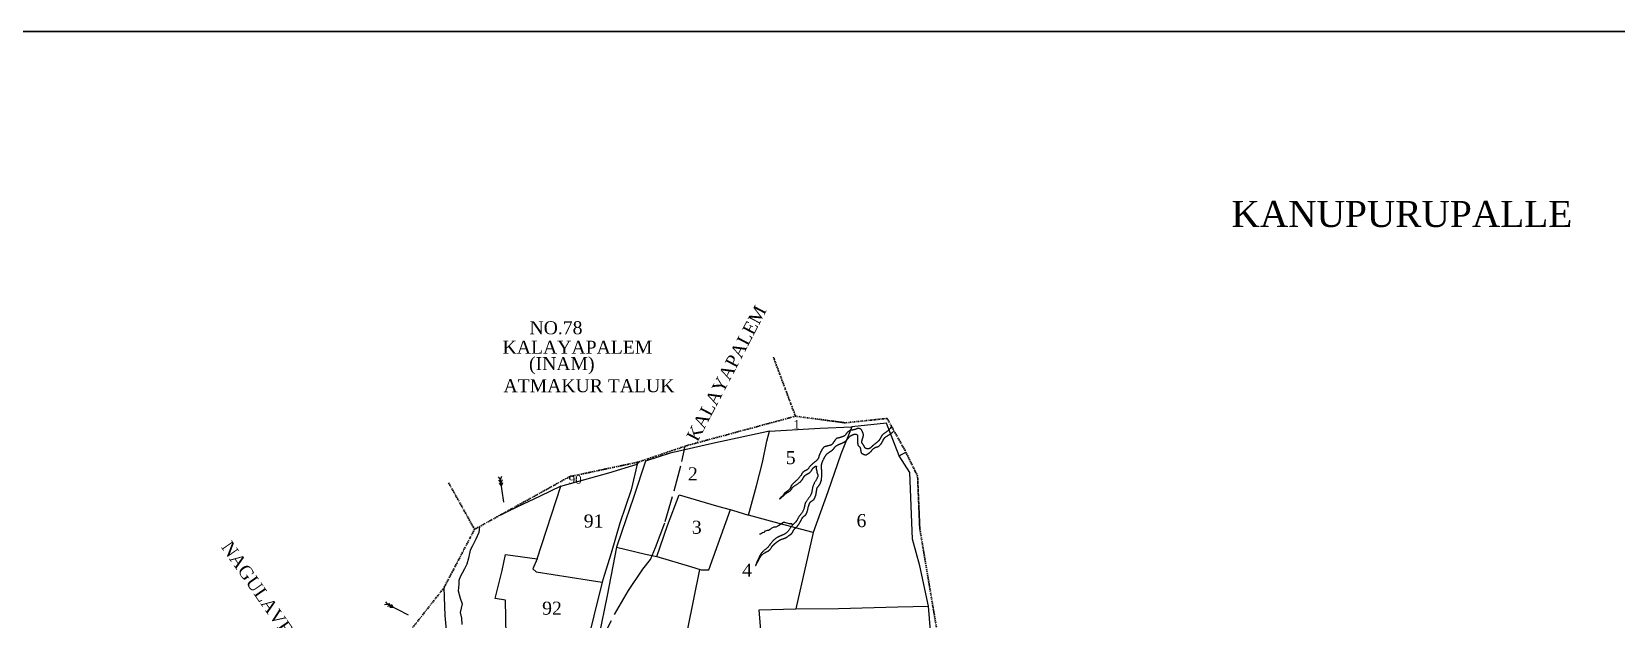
# Model space of a CAD drawing. Header units: millimetres. Extents: x 232 to 2351, y -1279 to 995.
# Drawn here: x 626 to 1356, y 724 to 995 of the extents above; entities that cross this region are included whole.
import ezdxf

# ---------------------------------------------------------------- set-up
doc = ezdxf.new("R2010")
doc.units = ezdxf.units.MM
doc.header["$MEASUREMENT"] = 0
doc.linetypes.add('ACAD_ISO02W100', pattern=[15, 12, -3])
doc.linetypes.add('BORDER', pattern=[1.75, 0.5, -0.25, 0.5, -0.25, 0, -0.25])
for name, color, linetype in [('CARTTRACK', 30, 'ACAD_ISO02W100'), ('NALA', 4, 'Continuous'), ('SURVEY_BND', 7, 'Continuous'), ('SURVEY_NO', 7, 'Continuous')]:
    doc.layers.add(name, color=color, linetype=linetype)
doc.layers.add('VILL_BOUNDARY', color=6, linetype='BORDER', lineweight=30)
doc.styles.get("Standard").update_dxf_attribs({"font": 'TIMES.TTF'})
doc.dimstyles.get("Standard").update_dxf_attribs({"dimtxt": 0.18, "dimasz": 0.18, "dimexe": 0.18, "dimexo": 0.0625, "dimgap": 0.09, "dimtad": 0, "dimtih": 1, "dimtoh": 1, "dimdec": 4, "dimzin": 0, "dimdsep": 46, "dimtxsty": 'Standard', "dimcen": 0.09, "dimadec": 0, "dimazin": 0, "dimtfac": 1, "dimtdec": 4, "dimtofl": 0, "dimtmove": 0, "dimatfit": 3, "dimfxl": 1, "dimtolj": 1, "dimtzin": 0, "dimarcsym": 0})

msp = doc.modelspace()

# ---------------------------------------------------------------- linework, layer by layer
at = {"lineweight": 30}
msp.add_lwpolyline([(232.14, 994.77), (2350.61, 994.77), (2350.61, -1278.55), (232.14, -1278.55)], close=True, dxfattribs=at)
msp.add_lwpolyline([(232.14, 994.77), (2350.61, 994.77), (2350.61, -1278.55), (232.14, -1278.55)], close=True, dxfattribs=at)
for points in [[(841.9, 788.15), (840.91, 789.45)], [(841.9, 788.15), (842.45, 789.7)], [(842.12, 786.56), (841.13, 787.86)], [(842.31, 785.24), (841.31, 786.54)], [(842.12, 786.56), (842.68, 788.11)], [(842.31, 785.24), (842.86, 786.8)], [(789.93, 730.44), (788.3, 730.37)], [(789.93, 730.44), (788.98, 731.79)], [(791.36, 729.7), (790.4, 731.05)], [(792.54, 729.09), (791.58, 730.44)], [(791.36, 729.7), (789.72, 729.64)], [(792.54, 729.09), (790.9, 729.03)]]:
    msp.add_lwpolyline(points)
at = {"layer": 'CARTTRACK'}
msp.add_lwpolyline([(887.54, 712.49), (895.39, 727.75), (900.75, 736.95), (907.39, 746.84), (910.9, 751.31), (913.33, 756.86), (917.74, 768.8), (921.82, 782.91), (925.4, 796.51), (927, 803.54)], dxfattribs=at)
at = {"layer": 'NALA'}
for points in [[(1022.06, 812.62), (1021.74, 812.13), (1021.42, 811.7), (1021.09, 811.32), (1020.76, 811), (1020.44, 810.71), (1020.13, 810.47), (1019.83, 810.25), (1019.55, 810.05), (1019.29, 809.88), (1019.05, 809.72), (1018.83, 809.57), (1018.63, 809.43), (1018.45, 809.3), (1018.29, 809.18), (1018.14, 809.06), (1018.01, 808.95), (1017.89, 808.83), (1017.79, 808.71), (1017.69, 808.6), (1017.61, 808.48), (1017.53, 808.36), (1017.46, 808.24), (1017.39, 808.13), (1017.33, 808.01), (1017.26, 807.9), (1017.2, 807.79), (1017.14, 807.68), (1017.08, 807.57), (1017.02, 807.46), (1016.96, 807.35), (1016.9, 807.25), (1016.84, 807.14), (1016.78, 807.03), (1016.72, 806.93), (1016.66, 806.82), (1016.6, 806.72), (1016.54, 806.62), (1016.48, 806.53), (1016.42, 806.43), (1016.37, 806.34), (1016.31, 806.26), (1016.26, 806.18), (1016.2, 806.1), (1016.13, 806.02), (1016.06, 805.94), (1015.98, 805.86), (1015.89, 805.77), (1015.79, 805.68), (1015.67, 805.58), (1015.55, 805.47), (1015.41, 805.36), (1015.26, 805.25), (1015.11, 805.13), (1014.95, 805.01), (1014.8, 804.89), (1014.64, 804.77), (1014.48, 804.65), (1014.33, 804.52), (1014.17, 804.4), (1014.02, 804.28), (1013.88, 804.16), (1013.73, 804.04), (1013.59, 803.91), (1013.45, 803.79), (1013.31, 803.67), (1013.18, 803.55), (1013.05, 803.43), (1012.93, 803.31), (1012.81, 803.2), (1012.7, 803.09), (1012.59, 802.99), (1012.49, 802.9), (1012.39, 802.82), (1012.3, 802.74), (1012.22, 802.68), (1012.14, 802.62), (1012.07, 802.56), (1011.99, 802.52), (1011.92, 802.47), (1011.85, 802.44), (1011.77, 802.4), (1011.7, 802.37), (1011.62, 802.35), (1011.55, 802.33), (1011.47, 802.31), (1011.4, 802.3), (1011.32, 802.29), (1011.24, 802.28), (1011.16, 802.28), (1011.08, 802.28), (1011, 802.29), (1010.92, 802.3), (1010.83, 802.31), (1010.75, 802.32), (1010.66, 802.34), (1010.58, 802.37), (1010.49, 802.39), (1010.4, 802.42), (1010.31, 802.46), (1010.23, 802.49), (1010.14, 802.53), (1010.07, 802.57), (1010, 802.61), (1009.93, 802.65), (1009.87, 802.69), (1009.82, 802.73), (1009.78, 802.77), (1009.74, 802.82), (1009.71, 802.87), (1009.68, 802.92), (1009.65, 802.97), (1009.62, 803.03), (1009.59, 803.09), (1009.56, 803.15), (1009.53, 803.22), (1009.5, 803.29), (1009.47, 803.37), (1009.43, 803.45), (1009.39, 803.53), (1009.35, 803.62), (1009.3, 803.71), (1009.25, 803.8), (1009.19, 803.89), (1009.14, 803.98), (1009.08, 804.07), (1009.02, 804.16), (1008.97, 804.25), (1008.91, 804.33), (1008.86, 804.4), (1008.81, 804.47), (1008.76, 804.54), (1008.72, 804.6), (1008.67, 804.66), (1008.63, 804.71), (1008.59, 804.77), (1008.56, 804.82), (1008.52, 804.87), (1008.49, 804.92), (1008.46, 804.97), (1008.43, 805.01), (1008.4, 805.06), (1008.38, 805.11), (1008.36, 805.16), (1008.35, 805.21), (1008.34, 805.27), (1008.33, 805.32), (1008.32, 805.38), (1008.32, 805.45), (1008.33, 805.53), (1008.34, 805.61), (1008.36, 805.71), (1008.38, 805.82), (1008.41, 805.95), (1008.44, 806.08), (1008.48, 806.23), (1008.53, 806.39), (1008.57, 806.55), (1008.62, 806.71), (1008.67, 806.88), (1008.71, 807.04), (1008.76, 807.2), (1008.81, 807.35), (1008.85, 807.5), (1008.89, 807.65), (1008.93, 807.79), (1008.96, 807.93), (1009, 808.06), (1009.02, 808.2), (1009.04, 808.32), (1009.06, 808.45), (1009.06, 808.57), (1009.07, 808.69), (1009.06, 808.82), (1009.05, 808.94), (1009.03, 809.06), (1009, 809.19), (1008.97, 809.32), (1008.93, 809.45), (1008.88, 809.58), (1008.83, 809.71), (1008.77, 809.85), (1008.71, 809.99), (1008.65, 810.12), (1008.59, 810.26), (1008.53, 810.39), (1008.47, 810.53), (1008.4, 810.66), (1008.34, 810.79), (1008.27, 810.91), (1008.19, 811.02), (1008.11, 811.13), (1008.01, 811.23), (1007.91, 811.32), (1007.8, 811.4), (1007.69, 811.47), (1007.57, 811.53), (1007.46, 811.58), (1007.34, 811.63), (1007.23, 811.66), (1007.12, 811.69), (1007.02, 811.72), (1006.93, 811.74), (1006.84, 811.75), (1006.75, 811.75), (1006.67, 811.75), (1006.59, 811.75), (1006.51, 811.73), (1006.43, 811.71), (1006.35, 811.68), (1006.26, 811.65), (1006.18, 811.61), (1006.09, 811.57), (1006, 811.53), (1005.91, 811.49), (1005.82, 811.44), (1005.72, 811.4), (1005.63, 811.36), (1005.54, 811.32), (1005.44, 811.28), (1005.35, 811.24), (1005.24, 811.21), (1005.13, 811.18), (1005.02, 811.15), (1004.89, 811.12), (1004.76, 811.09), (1004.62, 811.07), (1004.48, 811.05), (1004.34, 811.03), (1004.19, 811.01), (1004.05, 810.99), (1003.91, 810.98), (1003.78, 810.96), (1003.66, 810.95), (1003.54, 810.94), (1003.43, 810.92), (1003.32, 810.9), (1003.21, 810.87), (1003.09, 810.83), (1002.97, 810.78), (1002.84, 810.72), (1002.7, 810.64), (1002.55, 810.55), (1002.4, 810.45), (1002.24, 810.33), (1002.08, 810.21), (1001.93, 810.07), (1001.78, 809.93), (1001.63, 809.79), (1001.5, 809.64), (1001.37, 809.49), (1001.25, 809.34), (1001.14, 809.19), (1001.03, 809.04), (1000.92, 808.9), (1000.81, 808.77), (1000.69, 808.65), (1000.57, 808.53), (1000.45, 808.43), (1000.32, 808.34), (1000.19, 808.26), (1000.06, 808.18), (999.93, 808.11), (999.8, 808.05), (999.67, 807.99), (999.54, 807.94), (999.41, 807.89), (999.28, 807.84), (999.15, 807.8), (999.03, 807.75), (998.91, 807.71), (998.79, 807.67), (998.67, 807.63), (998.56, 807.59), (998.45, 807.55), (998.34, 807.51), (998.23, 807.47), (998.13, 807.43), (998.02, 807.4), (997.91, 807.37), (997.79, 807.35), (997.67, 807.33), (997.55, 807.31), (997.43, 807.29), (997.31, 807.28), (997.19, 807.26), (997.07, 807.23), (996.96, 807.2), (996.85, 807.15), (996.74, 807.1), (996.65, 807.03), (996.55, 806.96), (996.46, 806.87), (996.37, 806.78), (996.28, 806.67), (996.19, 806.56), (996.1, 806.43), (996.01, 806.3), (995.91, 806.17), (995.81, 806.02), (995.72, 805.88), (995.62, 805.74), (995.52, 805.6), (995.43, 805.46), (995.33, 805.33), (995.25, 805.21), (995.16, 805.09), (995.08, 804.99), (995, 804.89), (994.92, 804.79), (994.84, 804.7), (994.76, 804.62), (994.69, 804.53), (994.6, 804.45), (994.52, 804.36), (994.44, 804.29), (994.35, 804.21), (994.26, 804.14), (994.16, 804.08), (994.06, 804.02), (993.95, 803.97), (993.84, 803.92), (993.72, 803.89), (993.6, 803.86), (993.47, 803.83), (993.33, 803.8), (993.19, 803.77), (993.04, 803.74), (992.88, 803.71), (992.72, 803.67), (992.55, 803.63), (992.37, 803.59), (992.2, 803.54), (992.03, 803.49), (991.86, 803.44), (991.7, 803.4), (991.55, 803.35), (991.41, 803.31), (991.28, 803.26), (991.16, 803.21), (991.04, 803.16), (990.93, 803.09), (990.81, 803.01), (990.7, 802.9), (990.58, 802.78), (990.46, 802.64), (990.34, 802.47), (990.22, 802.29), (990.1, 802.11), (989.98, 801.92), (989.87, 801.73), (989.77, 801.55), (989.68, 801.38), (989.59, 801.23), (989.52, 801.1), (989.46, 800.99), (989.4, 800.88), (989.35, 800.78), (989.31, 800.69), (989.26, 800.61), (989.22, 800.53), (989.18, 800.44), (989.14, 800.36), (989.1, 800.27), (989.05, 800.19), (989.01, 800.1), (988.97, 800.01), (988.93, 799.92), (988.88, 799.83), (988.84, 799.74), (988.8, 799.64), (988.76, 799.54), (988.72, 799.44), (988.68, 799.33), (988.64, 799.23), (988.61, 799.11), (988.57, 799), (988.55, 798.88), (988.52, 798.75), (988.49, 798.62), (988.45, 798.49), (988.41, 798.35), (988.36, 798.21), (988.3, 798.06), (988.23, 797.91), (988.14, 797.76), (988.04, 797.6), (987.92, 797.44), (987.8, 797.29), (987.68, 797.14), (987.55, 796.99), (987.42, 796.86), (987.3, 796.74), (987.18, 796.63), (987.07, 796.53), (986.96, 796.44), (986.85, 796.35), (986.73, 796.26), (986.62, 796.18), (986.5, 796.08), (986.37, 795.98), (986.24, 795.87), (986.1, 795.74), (985.95, 795.62), (985.81, 795.49), (985.66, 795.36), (985.52, 795.23), (985.39, 795.11), (985.26, 795.01), (985.15, 794.91), (985.05, 794.83), (984.95, 794.75), (984.86, 794.67), (984.77, 794.58), (984.68, 794.49), (984.58, 794.39), (984.48, 794.26), (984.37, 794.12), (984.25, 793.96), (984.12, 793.79), (983.99, 793.61), (983.86, 793.43), (983.72, 793.26), (983.58, 793.09), (983.43, 792.94), (983.29, 792.81), (983.14, 792.69), (983, 792.59), (982.85, 792.5), (982.72, 792.42), (982.58, 792.36), (982.45, 792.29), (982.33, 792.24), (982.21, 792.18), (982.1, 792.13), (981.99, 792.07), (981.89, 792.02), (981.79, 791.96), (981.69, 791.9), (981.6, 791.83), (981.5, 791.76), (981.4, 791.69), (981.31, 791.61), (981.22, 791.52), (981.12, 791.43), (981.04, 791.34), (980.96, 791.25), (980.88, 791.15), (980.81, 791.06), (980.75, 790.97), (980.7, 790.87), (980.65, 790.79), (980.61, 790.7), (980.57, 790.61), (980.54, 790.53), (980.51, 790.45), (980.48, 790.37), (980.44, 790.29), (980.41, 790.22), (980.36, 790.13), (980.3, 790.03), (980.21, 789.92), (980.11, 789.78), (979.97, 789.62), (979.8, 789.42), (979.59, 789.19), (979.35, 788.93), (979.08, 788.65), (978.81, 788.36), (978.52, 788.06), (978.23, 787.77), (977.96, 787.49), (977.7, 787.24), (977.46, 787.01), (977.24, 786.81), (977.05, 786.63), (976.88, 786.47), (976.72, 786.33), (976.58, 786.2), (976.45, 786.07), (976.34, 785.96), (976.24, 785.84), (976.14, 785.72), (976.06, 785.61), (975.98, 785.5), (975.91, 785.38), (975.85, 785.27), (975.79, 785.16), (975.74, 785.05), (975.69, 784.94), (975.64, 784.83), (975.6, 784.72), (975.56, 784.62), (975.52, 784.52), (975.48, 784.42), (975.44, 784.33), (975.4, 784.25), (975.37, 784.17), (975.33, 784.09), (975.28, 784.02), (975.23, 783.95), (975.18, 783.87), (975.11, 783.79), (975.03, 783.7), (974.93, 783.6), (974.81, 783.49), (974.69, 783.36), (974.55, 783.24), (974.41, 783.11), (974.26, 782.98), (974.12, 782.85), (973.98, 782.74), (973.85, 782.63), (973.73, 782.54), (973.63, 782.46), (973.54, 782.39), (973.45, 782.33), (973.37, 782.28), (973.3, 782.23), (973.23, 782.19), (973.16, 782.14), (973.09, 782.1), (973.03, 782.05), (972.96, 782.01), (972.89, 781.96), (972.83, 781.91), (972.77, 781.85), (972.71, 781.8), (972.65, 781.74), (972.6, 781.68), (972.55, 781.62), (972.5, 781.55), (972.46, 781.48), (972.41, 781.41), (972.37, 781.33), (972.32, 781.26), (972.28, 781.17), (972.23, 781.09), (972.18, 781), (972.13, 780.91), (972.07, 780.82), (972, 780.73), (971.93, 780.64), (971.85, 780.55), (971.76, 780.46), (971.66, 780.37), (971.55, 780.28), (971.43, 780.19), (971.31, 780.09), (971.18, 779.99), (971.05, 779.89), (970.92, 779.78), (970.79, 779.67), (970.67, 779.54), (970.55, 779.42), (970.46, 779.3), (970.38, 779.2), (970.34, 779.13), (970.33, 779.09), (970.37, 779.09), (970.46, 779.14), (970.61, 779.25), (970.8, 779.4), (971.03, 779.59), (971.28, 779.81), (971.55, 780.05), (971.82, 780.28), (972.08, 780.52), (972.32, 780.74), (972.54, 780.93), (972.72, 781.09), (972.88, 781.24), (973.02, 781.36), (973.14, 781.47), (973.24, 781.57), (973.33, 781.65), (973.41, 781.72), (973.48, 781.79), (973.55, 781.85), (973.61, 781.9), (973.67, 781.95), (973.72, 782), (973.78, 782.04), (973.83, 782.08), (973.89, 782.11), (973.94, 782.15), (974, 782.18), (974.06, 782.21), (974.12, 782.24), (974.18, 782.27), (974.24, 782.3), (974.3, 782.33), (974.36, 782.36), (974.42, 782.39), (974.48, 782.42), (974.54, 782.46), (974.6, 782.49), (974.66, 782.53), (974.73, 782.58), (974.81, 782.63), (974.89, 782.68), (974.98, 782.74), (975.07, 782.81), (975.17, 782.88), (975.27, 782.96), (975.37, 783.05), (975.47, 783.15), (975.58, 783.25), (975.68, 783.37), (975.77, 783.49), (975.86, 783.63), (975.95, 783.76), (976.04, 783.9), (976.12, 784.04), (976.2, 784.17), (976.28, 784.3), (976.37, 784.41), (976.45, 784.51), (976.54, 784.61), (976.63, 784.7), (976.74, 784.79), (976.86, 784.88), (977, 784.98), (977.16, 785.09), (977.35, 785.22), (977.57, 785.36), (977.81, 785.52), (978.06, 785.69), (978.33, 785.87), (978.59, 786.05), (978.86, 786.23), (979.11, 786.41), (979.34, 786.57), (979.55, 786.73), (979.73, 786.87), (979.89, 787), (980.04, 787.13), (980.18, 787.26), (980.3, 787.38), (980.41, 787.51), (980.52, 787.64), (980.63, 787.78), (980.73, 787.93), (980.84, 788.07), (980.93, 788.22), (981.03, 788.37), (981.12, 788.52), (981.2, 788.66), (981.28, 788.79), (981.36, 788.91), (981.43, 789.03), (981.49, 789.13), (981.55, 789.23), (981.61, 789.32), (981.67, 789.41), (981.72, 789.49), (981.77, 789.57), (981.83, 789.64), (981.88, 789.7), (981.94, 789.77), (981.99, 789.83), (982.05, 789.88), (982.1, 789.94), (982.16, 789.99), (982.22, 790.04), (982.27, 790.09), (982.33, 790.13), (982.39, 790.18), (982.45, 790.23), (982.52, 790.27), (982.59, 790.32), (982.66, 790.36), (982.73, 790.41), (982.82, 790.46), (982.9, 790.51), (982.99, 790.56), (983.08, 790.61), (983.17, 790.66), (983.26, 790.71), (983.35, 790.76), (983.44, 790.81), (983.52, 790.85), (983.6, 790.9), (983.68, 790.95), (983.76, 791), (983.83, 791.04), (983.91, 791.09), (984, 791.15), (984.08, 791.21), (984.17, 791.27), (984.27, 791.33), (984.36, 791.41), (984.46, 791.49), (984.56, 791.57), (984.67, 791.67), (984.77, 791.78), (984.86, 791.9), (984.96, 792.03), (985.05, 792.17), (985.14, 792.31), (985.23, 792.46), (985.32, 792.61), (985.4, 792.76), (985.48, 792.89), (985.57, 793.02), (985.64, 793.13), (985.72, 793.24), (985.8, 793.33), (985.87, 793.41), (985.95, 793.49), (986.02, 793.56), (986.1, 793.63), (986.17, 793.69), (986.25, 793.75), (986.33, 793.81), (986.4, 793.87), (986.47, 793.92), (986.55, 793.97), (986.61, 794.02), (986.68, 794.07), (986.74, 794.11), (986.8, 794.15), (986.85, 794.19), (986.9, 794.22), (986.95, 794.25), (986.99, 794.28), (987.03, 794.3), (987.07, 794.32), (987.11, 794.34), (987.14, 794.35), (987.18, 794.37), (987.22, 794.37), (987.25, 794.38), (987.28, 794.38), (987.31, 794.38), (987.33, 794.37), (987.36, 794.36), (987.37, 794.35), (987.39, 794.33), (987.4, 794.31), (987.41, 794.28), (987.41, 794.25), (987.41, 794.21), (987.41, 794.17), (987.41, 794.13), (987.4, 794.08), (987.39, 794.03), (987.38, 793.98), (987.36, 793.92), (987.35, 793.86), (987.33, 793.81), (987.32, 793.75), (987.31, 793.69), (987.29, 793.62), (987.28, 793.56), (987.27, 793.5), (987.26, 793.44), (987.26, 793.38), (987.25, 793.32), (987.25, 793.26), (987.26, 793.19), (987.27, 793.13), (987.28, 793.06), (987.29, 793), (987.31, 792.93), (987.33, 792.86), (987.35, 792.79), (987.38, 792.72), (987.4, 792.64), (987.43, 792.57), (987.45, 792.49), (987.48, 792.41), (987.5, 792.33), (987.53, 792.24), (987.55, 792.15), (987.57, 792.06), (987.59, 791.96), (987.6, 791.86), (987.62, 791.75), (987.63, 791.64), (987.64, 791.53), (987.66, 791.41), (987.68, 791.3), (987.71, 791.19), (987.74, 791.07), (987.78, 790.96), (987.83, 790.85), (987.87, 790.74), (987.92, 790.63), (987.97, 790.52), (988.01, 790.4), (988.04, 790.28), (988.06, 790.16), (988.07, 790.03), (988.07, 789.89), (988.05, 789.75), (988.03, 789.61), (987.99, 789.46), (987.94, 789.32), (987.89, 789.17), (987.83, 789.02), (987.77, 788.87), (987.69, 788.72), (987.61, 788.56), (987.53, 788.4), (987.43, 788.23), (987.33, 788.05), (987.22, 787.86), (987.1, 787.66), (986.98, 787.44), (986.85, 787.2), (986.71, 786.96), (986.57, 786.71), (986.44, 786.45), (986.31, 786.2), (986.18, 785.94), (986.07, 785.68), (985.96, 785.43), (985.87, 785.19), (985.79, 784.95), (985.71, 784.71), (985.65, 784.47), (985.59, 784.23), (985.54, 783.99), (985.5, 783.75), (985.46, 783.5), (985.42, 783.26), (985.38, 783.01), (985.34, 782.75), (985.3, 782.5), (985.25, 782.25), (985.18, 782), (985.1, 781.75), (985.01, 781.5), (984.9, 781.25), (984.78, 781.01), (984.64, 780.77), (984.5, 780.52), (984.34, 780.28), (984.18, 780.03), (984, 779.78), (983.82, 779.53), (983.64, 779.28), (983.46, 779.03), (983.28, 778.79), (983.11, 778.55), (982.94, 778.31), (982.79, 778.09), (982.66, 777.89), (982.54, 777.69), (982.44, 777.51), (982.35, 777.34), (982.28, 777.18), (982.21, 777.02), (982.16, 776.86), (982.11, 776.7), (982.07, 776.54), (982.03, 776.36), (982, 776.18), (981.96, 775.99), (981.92, 775.8), (981.88, 775.59), (981.83, 775.37), (981.77, 775.15), (981.71, 774.91), (981.63, 774.66), (981.54, 774.41), (981.44, 774.15), (981.34, 773.89), (981.22, 773.64), (981.1, 773.39), (980.97, 773.15), (980.84, 772.92), (980.7, 772.72), (980.56, 772.52), (980.42, 772.34), (980.28, 772.17), (980.14, 772.01), (980, 771.85), (979.87, 771.69), (979.74, 771.53), (979.61, 771.37), (979.49, 771.21), (979.38, 771.04), (979.26, 770.87), (979.16, 770.69), (979.06, 770.52), (978.96, 770.34), (978.87, 770.16), (978.78, 769.98), (978.69, 769.79), (978.59, 769.6), (978.5, 769.42), (978.39, 769.23), (978.28, 769.05), (978.15, 768.86), (978.01, 768.68), (977.84, 768.5), (977.67, 768.32), (977.48, 768.14), (977.28, 767.95), (977.07, 767.76), (976.87, 767.57), (976.66, 767.36), (976.45, 767.15), (976.25, 766.92), (976.06, 766.69), (975.87, 766.45), (975.69, 766.2), (975.51, 765.96), (975.34, 765.71), (975.17, 765.47), (975.01, 765.23), (974.85, 765.01), (974.69, 764.79), (974.54, 764.58), (974.39, 764.38), (974.23, 764.19), (974.07, 764.01), (973.9, 763.84), (973.73, 763.68), (973.55, 763.52), (973.36, 763.38), (973.16, 763.24), (972.96, 763.12), (972.75, 763), (972.54, 762.88), (972.33, 762.77), (972.11, 762.67), (971.89, 762.57), (971.68, 762.47), (971.46, 762.38), (971.24, 762.29), (971.02, 762.19), (970.8, 762.1), (970.58, 762.01), (970.37, 761.91), (970.15, 761.82), (969.93, 761.72), (969.71, 761.61), (969.49, 761.49), (969.26, 761.36), (969.03, 761.22), (968.8, 761.07), (968.56, 760.89), (968.31, 760.7), (968.06, 760.49), (967.81, 760.27), (967.57, 760.04), (967.33, 759.8), (967.1, 759.56), (966.88, 759.31), (966.68, 759.06), (966.49, 758.82), (966.33, 758.58), (966.17, 758.34), (966.02, 758.11), (965.87, 757.88), (965.71, 757.66), (965.55, 757.44), (965.37, 757.23), (965.18, 757.02), (964.97, 756.82), (964.76, 756.62), (964.53, 756.42), (964.3, 756.23), (964.07, 756.05), (963.84, 755.87), (963.61, 755.7), (963.4, 755.52), (963.18, 755.35), (962.98, 755.17), (962.77, 754.98), (962.57, 754.77), (962.36, 754.53), (962.15, 754.25), (961.93, 753.94), (961.71, 753.59), (961.48, 753.2), (961.25, 752.78), (961.02, 752.34), (960.8, 751.87), (960.57, 751.4), (960.36, 750.93), (960.15, 750.46), (959.96, 750), (959.79, 749.57), (959.64, 749.18), (959.52, 748.85), (959.44, 748.61), (959.41, 748.45), (959.42, 748.41), (959.49, 748.5), (959.61, 748.73), (959.79, 749.07), (960.01, 749.51), (960.26, 750.01), (960.53, 750.54), (960.81, 751.09), (961.09, 751.61), (961.36, 752.09), (961.61, 752.49), (961.85, 752.84), (962.07, 753.12), (962.29, 753.36), (962.49, 753.56), (962.69, 753.73), (962.89, 753.87), (963.1, 754.01), (963.3, 754.14), (963.51, 754.26), (963.72, 754.38), (963.93, 754.5), (964.13, 754.61), (964.33, 754.71), (964.52, 754.81), (964.7, 754.9), (964.86, 754.98), (965.02, 755.07), (965.16, 755.15), (965.3, 755.23), (965.43, 755.31), (965.56, 755.41), (965.68, 755.51), (965.8, 755.63), (965.92, 755.76), (966.04, 755.91), (966.16, 756.06), (966.28, 756.23), (966.4, 756.4), (966.52, 756.57), (966.64, 756.73), (966.75, 756.9), (966.86, 757.05), (966.98, 757.2), (967.09, 757.35), (967.2, 757.49), (967.31, 757.62), (967.42, 757.75), (967.54, 757.88), (967.66, 758), (967.79, 758.12), (967.91, 758.24), (968.04, 758.36), (968.17, 758.48), (968.3, 758.59), (968.44, 758.7), (968.56, 758.81), (968.69, 758.91), (968.82, 759.01), (968.94, 759.1), (969.06, 759.19), (969.17, 759.28), (969.29, 759.37), (969.4, 759.45), (969.51, 759.53), (969.61, 759.61), (969.72, 759.68), (969.82, 759.76), (969.92, 759.83), (970.02, 759.9), (970.12, 759.96), (970.22, 760.03), (970.32, 760.09), (970.41, 760.15), (970.51, 760.2), (970.61, 760.25), (970.71, 760.31), (970.82, 760.36), (970.94, 760.41), (971.06, 760.46), (971.2, 760.52), (971.35, 760.57), (971.52, 760.64), (971.7, 760.7), (971.89, 760.76), (972.07, 760.83), (972.26, 760.89), (972.44, 760.95), (972.6, 761), (972.75, 761.05), (972.88, 761.1), (973, 761.14), (973.1, 761.18), (973.19, 761.22), (973.29, 761.27), (973.39, 761.32), (973.49, 761.39), (973.62, 761.47), (973.75, 761.56), (973.9, 761.66), (974.07, 761.77), (974.24, 761.89), (974.41, 762.01), (974.59, 762.14), (974.76, 762.26), (974.92, 762.37), (975.07, 762.48), (975.21, 762.58), (975.34, 762.67), (975.46, 762.76), (975.57, 762.84), (975.67, 762.91), (975.76, 762.98), (975.85, 763.05), (975.92, 763.11), (975.98, 763.18), (976.04, 763.24), (976.09, 763.3), (976.14, 763.36), (976.19, 763.43), (976.23, 763.49), (976.28, 763.57), (976.32, 763.65), (976.37, 763.73), (976.41, 763.82), (976.46, 763.91), (976.51, 764.01), (976.56, 764.11), (976.62, 764.21), (976.67, 764.32), (976.73, 764.43), (976.79, 764.55), (976.85, 764.66), (976.92, 764.77), (976.99, 764.89), (977.07, 765), (977.15, 765.12), (977.23, 765.23), (977.32, 765.33), (977.41, 765.44), (977.51, 765.54), (977.61, 765.64), (977.71, 765.74), (977.81, 765.83), (977.91, 765.92), (978.01, 766), (978.1, 766.09), (978.2, 766.17), (978.29, 766.25), (978.38, 766.33), (978.47, 766.42), (978.56, 766.51), (978.65, 766.62), (978.74, 766.73), (978.83, 766.85), (978.92, 766.98), (979.01, 767.12), (979.11, 767.26), (979.2, 767.42), (979.3, 767.57), (979.4, 767.73), (979.5, 767.89), (979.6, 768.05), (979.69, 768.21), (979.79, 768.37), (979.89, 768.52), (979.98, 768.67), (980.07, 768.82), (980.15, 768.96), (980.23, 769.1), (980.3, 769.23), (980.37, 769.35), (980.43, 769.46), (980.48, 769.57), (980.54, 769.68), (980.59, 769.78), (980.63, 769.88), (980.68, 769.97), (980.72, 770.06), (980.77, 770.15), (980.82, 770.24), (980.86, 770.33), (980.91, 770.41), (980.97, 770.49), (981.03, 770.57), (981.09, 770.65), (981.16, 770.73), (981.23, 770.8), (981.31, 770.88), (981.38, 770.95), (981.46, 771.02), (981.54, 771.09), (981.62, 771.15), (981.7, 771.22), (981.77, 771.28), (981.84, 771.33), (981.9, 771.39), (981.97, 771.44), (982.03, 771.49), (982.08, 771.54), (982.14, 771.58), (982.19, 771.62), (982.24, 771.67), (982.29, 771.7), (982.34, 771.74), (982.38, 771.78), (982.43, 771.82), (982.47, 771.87), (982.51, 771.91), (982.56, 771.96), (982.6, 772.01), (982.64, 772.07), (982.68, 772.14), (982.72, 772.21), (982.76, 772.29), (982.81, 772.38), (982.85, 772.48), (982.9, 772.59), (982.95, 772.72), (983, 772.85), (983.05, 772.99), (983.11, 773.15), (983.16, 773.33), (983.22, 773.51), (983.27, 773.71), (983.33, 773.93), (983.39, 774.16), (983.45, 774.41), (983.51, 774.66), (983.57, 774.91), (983.63, 775.16), (983.68, 775.4), (983.74, 775.63), (983.8, 775.84), (983.86, 776.04), (983.91, 776.21), (983.96, 776.37), (984.02, 776.51), (984.07, 776.64), (984.12, 776.76), (984.16, 776.87), (984.21, 776.98), (984.25, 777.08), (984.29, 777.17), (984.34, 777.27), (984.38, 777.36), (984.42, 777.44), (984.46, 777.52), (984.51, 777.59), (984.56, 777.66), (984.61, 777.73), (984.67, 777.79), (984.73, 777.84), (984.8, 777.9), (984.86, 777.95), (984.94, 778), (985.01, 778.05), (985.09, 778.1), (985.17, 778.16), (985.25, 778.21), (985.34, 778.27), (985.42, 778.32), (985.51, 778.38), (985.6, 778.44), (985.68, 778.5), (985.77, 778.56), (985.85, 778.62), (985.93, 778.67), (986.01, 778.73), (986.09, 778.79), (986.16, 778.86), (986.23, 778.93), (986.3, 779), (986.36, 779.08), (986.42, 779.17), (986.48, 779.27), (986.53, 779.37), (986.58, 779.47), (986.63, 779.58), (986.68, 779.7), (986.73, 779.82), (986.77, 779.94), (986.82, 780.06), (986.86, 780.18), (986.91, 780.31), (986.95, 780.44), (986.99, 780.57), (987.03, 780.69), (987.07, 780.82), (987.11, 780.95), (987.15, 781.08), (987.19, 781.2), (987.22, 781.33), (987.25, 781.47), (987.28, 781.61), (987.31, 781.76), (987.34, 781.92), (987.37, 782.1), (987.4, 782.28), (987.42, 782.48), (987.45, 782.69), (987.48, 782.89), (987.51, 783.09), (987.53, 783.29), (987.56, 783.47), (987.6, 783.65), (987.63, 783.8), (987.66, 783.93), (987.7, 784.06), (987.74, 784.17), (987.78, 784.27), (987.83, 784.37), (987.89, 784.46), (987.95, 784.55), (988.01, 784.65), (988.09, 784.74), (988.16, 784.84), (988.24, 784.94), (988.32, 785.04), (988.4, 785.14), (988.49, 785.25), (988.57, 785.35), (988.65, 785.46), (988.73, 785.56), (988.8, 785.67), (988.88, 785.78), (988.95, 785.88), (989.01, 785.99), (989.07, 786.09), (989.12, 786.19), (989.17, 786.28), (989.21, 786.37), (989.25, 786.46), (989.28, 786.55), (989.32, 786.64), (989.35, 786.73), (989.38, 786.82), (989.4, 786.91), (989.44, 787.01), (989.47, 787.1), (989.5, 787.2), (989.53, 787.3), (989.56, 787.4), (989.59, 787.5), (989.62, 787.61), (989.65, 787.71), (989.68, 787.81), (989.7, 787.91), (989.72, 788.02), (989.74, 788.13), (989.76, 788.25), (989.77, 788.37), (989.79, 788.51), (989.8, 788.65), (989.82, 788.81), (989.83, 788.98), (989.84, 789.17), (989.85, 789.38), (989.86, 789.62), (989.86, 789.88), (989.87, 790.18), (989.87, 790.51), (989.86, 790.87), (989.86, 791.26), (989.85, 791.66), (989.84, 792.08), (989.84, 792.49), (989.83, 792.89), (989.82, 793.27), (989.81, 793.62), (989.81, 793.93), (989.8, 794.21), (989.8, 794.46), (989.81, 794.67), (989.81, 794.87), (989.82, 795.04), (989.84, 795.2), (989.86, 795.34), (989.88, 795.48), (989.91, 795.61), (989.95, 795.74), (990, 795.87), (990.05, 796), (990.11, 796.15), (990.18, 796.31), (990.26, 796.48), (990.35, 796.67), (990.44, 796.88), (990.54, 797.1), (990.65, 797.32), (990.76, 797.55), (990.87, 797.78), (990.98, 798), (991.09, 798.22), (991.19, 798.42), (991.29, 798.62), (991.39, 798.8), (991.49, 798.97), (991.58, 799.13), (991.68, 799.27), (991.77, 799.41), (991.87, 799.54), (991.96, 799.65), (992.06, 799.75), (992.16, 799.85), (992.26, 799.94), (992.36, 800.02), (992.46, 800.1), (992.57, 800.18), (992.67, 800.26), (992.78, 800.34), (992.89, 800.41), (992.99, 800.49), (993.1, 800.57), (993.21, 800.64), (993.31, 800.72), (993.42, 800.79), (993.52, 800.86), (993.62, 800.93), (993.71, 801), (993.81, 801.06), (993.9, 801.12), (993.99, 801.19), (994.07, 801.24), (994.15, 801.3), (994.22, 801.35), (994.29, 801.4), (994.36, 801.45), (994.43, 801.5), (994.49, 801.55), (994.55, 801.6), (994.62, 801.65), (994.68, 801.7), (994.75, 801.76), (994.83, 801.82), (994.9, 801.89), (994.98, 801.96), (995.05, 802.02), (995.12, 802.09), (995.19, 802.16), (995.25, 802.22), (995.31, 802.28), (995.36, 802.33), (995.4, 802.38), (995.44, 802.43), (995.47, 802.47), (995.5, 802.51), (995.53, 802.55), (995.56, 802.6), (995.6, 802.64), (995.63, 802.7), (995.67, 802.75), (995.71, 802.81), (995.75, 802.87), (995.79, 802.93), (995.83, 802.99), (995.87, 803.04), (995.91, 803.1), (995.95, 803.14), (995.98, 803.19), (996.02, 803.23), (996.06, 803.27), (996.11, 803.31), (996.16, 803.36), (996.23, 803.42), (996.31, 803.48), (996.41, 803.55), (996.52, 803.63), (996.64, 803.71), (996.77, 803.8), (996.9, 803.88), (997.04, 803.97), (997.18, 804.05), (997.32, 804.13), (997.46, 804.21), (997.59, 804.27), (997.72, 804.33), (997.85, 804.39), (997.98, 804.44), (998.1, 804.49), (998.22, 804.53), (998.34, 804.58), (998.45, 804.62), (998.56, 804.66), (998.67, 804.7), (998.78, 804.74), (998.89, 804.78), (999, 804.83), (999.1, 804.87), (999.21, 804.91), (999.32, 804.96), (999.42, 805.01), (999.53, 805.06), (999.63, 805.11), (999.73, 805.16), (999.83, 805.21), (999.92, 805.26), (1000.01, 805.31), (1000.1, 805.36), (1000.19, 805.42), (1000.27, 805.47), (1000.35, 805.53), (1000.44, 805.58), (1000.53, 805.65), (1000.62, 805.72), (1000.72, 805.79), (1000.82, 805.87), (1000.93, 805.96), (1001.05, 806.06), (1001.17, 806.16), (1001.29, 806.27), (1001.41, 806.38), (1001.53, 806.5), (1001.64, 806.63), (1001.76, 806.76), (1001.87, 806.9), (1001.98, 807.04), (1002.09, 807.19), (1002.2, 807.33), (1002.32, 807.47), (1002.44, 807.61), (1002.57, 807.75), (1002.71, 807.88), (1002.86, 808), (1003.01, 808.12), (1003.16, 808.23), (1003.31, 808.34), (1003.46, 808.43), (1003.6, 808.52), (1003.74, 808.6), (1003.87, 808.67), (1003.99, 808.73), (1004.11, 808.78), (1004.22, 808.83), (1004.32, 808.87), (1004.43, 808.91), (1004.53, 808.94), (1004.64, 808.97), (1004.75, 809), (1004.86, 809.02), (1004.97, 809.04), (1005.08, 809.06), (1005.19, 809.07), (1005.3, 809.07), (1005.41, 809.07), (1005.52, 809.06), (1005.62, 809.05), (1005.71, 809.03), (1005.8, 809.01), (1005.89, 808.98), (1005.97, 808.94), (1006.04, 808.91), (1006.1, 808.87), (1006.15, 808.83), (1006.2, 808.78), (1006.23, 808.74), (1006.26, 808.69), (1006.28, 808.64), (1006.29, 808.58), (1006.31, 808.52), (1006.32, 808.44), (1006.33, 808.36), (1006.34, 808.26), (1006.35, 808.16), (1006.36, 808.05), (1006.37, 807.93), (1006.38, 807.81), (1006.39, 807.68), (1006.4, 807.55), (1006.4, 807.42), (1006.41, 807.3), (1006.41, 807.17), (1006.42, 807.05), (1006.42, 806.92), (1006.42, 806.8), (1006.42, 806.68), (1006.42, 806.55), (1006.42, 806.42), (1006.42, 806.29), (1006.42, 806.16), (1006.42, 806.03), (1006.42, 805.9), (1006.42, 805.77), (1006.42, 805.63), (1006.42, 805.5), (1006.42, 805.37), (1006.42, 805.24), (1006.42, 805.12), (1006.42, 805), (1006.42, 804.88), (1006.43, 804.76), (1006.43, 804.66), (1006.43, 804.56), (1006.44, 804.47), (1006.45, 804.38), (1006.46, 804.31), (1006.47, 804.24), (1006.49, 804.17), (1006.52, 804.11), (1006.55, 804.05), (1006.59, 803.98), (1006.64, 803.91), (1006.71, 803.84), (1006.78, 803.76), (1006.86, 803.68), (1006.94, 803.59), (1007.03, 803.5), (1007.11, 803.42), (1007.19, 803.33), (1007.27, 803.24), (1007.34, 803.16), (1007.41, 803.07), (1007.46, 802.99), (1007.51, 802.9), (1007.56, 802.81), (1007.6, 802.71), (1007.64, 802.6), (1007.67, 802.49), (1007.69, 802.36), (1007.72, 802.23), (1007.74, 802.09), (1007.76, 801.95), (1007.78, 801.81), (1007.79, 801.67), (1007.81, 801.53), (1007.83, 801.4), (1007.85, 801.28), (1007.87, 801.16), (1007.89, 801.06), (1007.91, 800.96), (1007.94, 800.87), (1007.96, 800.79), (1007.98, 800.71), (1008, 800.65), (1008.02, 800.59), (1008.04, 800.53), (1008.07, 800.48), (1008.1, 800.43), (1008.15, 800.38), (1008.21, 800.33), (1008.29, 800.28), (1008.4, 800.21), (1008.52, 800.14), (1008.67, 800.06), (1008.82, 799.98), (1008.99, 799.9), (1009.16, 799.82), (1009.32, 799.74), (1009.48, 799.68), (1009.63, 799.62), (1009.76, 799.57), (1009.87, 799.54), (1009.97, 799.53), (1010.06, 799.52), (1010.15, 799.52), (1010.23, 799.54), (1010.32, 799.57), (1010.42, 799.61), (1010.52, 799.66), (1010.63, 799.71), (1010.75, 799.78), (1010.86, 799.84), (1010.98, 799.91), (1011.09, 799.98), (1011.2, 800.04), (1011.29, 800.1), (1011.38, 800.16), (1011.45, 800.21), (1011.52, 800.25), (1011.59, 800.29), (1011.65, 800.34), (1011.71, 800.38), (1011.78, 800.43), (1011.85, 800.48), (1011.94, 800.54), (1012.02, 800.61), (1012.12, 800.69), (1012.21, 800.77), (1012.31, 800.85), (1012.4, 800.94), (1012.5, 801.02), (1012.59, 801.11), (1012.67, 801.2), (1012.75, 801.3), (1012.82, 801.39), (1012.89, 801.47), (1012.95, 801.56), (1013.01, 801.64), (1013.07, 801.72), (1013.12, 801.8), (1013.17, 801.87), (1013.22, 801.94), (1013.27, 802.01), (1013.32, 802.07), (1013.38, 802.13), (1013.44, 802.2), (1013.5, 802.26), (1013.58, 802.32), (1013.66, 802.39), (1013.75, 802.46), (1013.85, 802.53), (1013.96, 802.61), (1014.08, 802.68), (1014.21, 802.75), (1014.34, 802.82), (1014.48, 802.88), (1014.63, 802.95), (1014.78, 803.01), (1014.93, 803.06), (1015.08, 803.12), (1015.23, 803.16), (1015.37, 803.21), (1015.5, 803.24), (1015.61, 803.28), (1015.71, 803.3), (1015.79, 803.33), (1015.86, 803.34), (1015.92, 803.36), (1015.98, 803.38), (1016.03, 803.41), (1016.07, 803.43), (1016.12, 803.47), (1016.17, 803.51), (1016.22, 803.56), (1016.28, 803.61), (1016.33, 803.67), (1016.39, 803.74), (1016.46, 803.81), (1016.52, 803.88), (1016.59, 803.96), (1016.67, 804.03), (1016.74, 804.11), (1016.82, 804.19), (1016.9, 804.28), (1016.98, 804.37), (1017.07, 804.46), (1017.15, 804.57), (1017.24, 804.68), (1017.33, 804.81), (1017.41, 804.94), (1017.5, 805.07), (1017.58, 805.21), (1017.67, 805.35), (1017.74, 805.49), (1017.82, 805.62), (1017.88, 805.74), (1017.95, 805.86), (1018, 805.96), (1018.05, 806.06), (1018.1, 806.16), (1018.15, 806.25), (1018.19, 806.34), (1018.24, 806.43), (1018.29, 806.52), (1018.34, 806.61), (1018.39, 806.7), (1018.44, 806.79), (1018.5, 806.89), (1018.56, 806.98), (1018.61, 807.06), (1018.67, 807.15), (1018.72, 807.22), (1018.78, 807.29), (1018.83, 807.36), (1018.89, 807.42), (1018.95, 807.49), (1019.02, 807.55), (1019.1, 807.61), (1019.19, 807.68), (1019.29, 807.76), (1019.41, 807.84), (1019.55, 807.93), (1019.69, 808.02), (1019.83, 808.12), (1019.98, 808.21), (1020.12, 808.31), (1020.26, 808.39), (1020.39, 808.48), (1020.5, 808.55), (1020.61, 808.62), (1020.7, 808.68), (1020.79, 808.74), (1020.87, 808.8), (1020.95, 808.85), (1021.02, 808.9), (1021.1, 808.95), (1021.17, 809.01), (1021.25, 809.06), (1021.34, 809.12), (1021.43, 809.18), (1021.52, 809.24), (1021.62, 809.31), (1021.74, 809.39), (1021.86, 809.47), (1021.99, 809.56), (1022.13, 809.66), (1022.28, 809.77), (1022.43, 809.91), (1022.58, 810.06), (1022.73, 810.23), (1022.88, 810.43), (1023.03, 810.65)], [(976.39, 767.27), (976.08, 767.72), (975.27, 767.74), (974.82, 767.74), (973.96, 767.94), (973.3, 768.1), (972.84, 768.32), (972.24, 768.27), (971.45, 767.87), (970.79, 767.44), (970.16, 766.93), (969.63, 766.55), (968.77, 766.15), (967.75, 766.15), (966.62, 765.62), (966.07, 765.15), (965.29, 764.65), (964.7, 764.57), (964.2, 764.55), (963.64, 764.27), (963.19, 763.76), (962.6, 763.48), (961.59, 762.98), (961.19, 762.98)], [(832.13, 766.42), (831.86, 763.73), (830.51, 760.67), (828.88, 757.5), (827.89, 755.52), (827.02, 751.92), (826.3, 749.08), (825.27, 746.98), (824.12, 744.88), (823.28, 743.18), (822.65, 741.55), (822.61, 739.93), (822.37, 736.75), (823.28, 733.38), (824.16, 730.81), (823.32, 726.78), (823.84, 724.25), (824.08, 721.32)]]:
    msp.add_lwpolyline(points, dxfattribs=at)
at = {"layer": 'SURVEY_BND'}
for points in [[(985.91, 763.68), (967.9, 768.42), (956.08, 771.7), (959.77, 785.23), (962.5, 796.04), (964.62, 805.79), (965.83, 810.53), (989.2, 811.85), (1003.71, 812.49)], [(1019.66, 814.09), (1003.71, 812.49), (998.61, 799.79), (992.66, 782.44), (985.91, 763.68), (977.88, 728.54), (997.63, 728.66), (1024.87, 729.46), (1038.99, 729.74), (1035.06, 748.25), (1031.76, 760.57), (1030.45, 791.38), (1025.5, 799.09), (1019.66, 814.09)], [(965.83, 810.53), (939.48, 804.82), (919.95, 800.33), (908.6, 796.63), (903.13, 779.9), (897.75, 764.24), (895.36, 756.9), (908.67, 753.72), (913.81, 752.56), (918.83, 766.96), (924.09, 781.15), (941.44, 776.06), (948.68, 774.07), (956.08, 771.7)], [(904.84, 795.3), (905.73, 796.32)], [(1025.5, 799.09), (1028.6, 800.8)], [(858.69, 751.52), (869.7, 785.11), (891.83, 791.27), (904.84, 795.3), (902.04, 783.32), (896.88, 767.94), (892.85, 754.15), (889.63, 743.91), (888.7, 740.77)], [(869.7, 785.11), (860.05, 780.4), (849.41, 775.4), (840.74, 771.19)], [(913.81, 752.56), (929.35, 747.96), (934.36, 746.46), (937.86, 746.51), (947.82, 774.31)], [(847.63, 713.25), (844.43, 716.05), (844.18, 732.46), (839.45, 733.28), (842.53, 746.16), (844.18, 753.63), (858.69, 751.52), (856.79, 746.95), (858.23, 745.61), (881.81, 741.85), (888.7, 740.77), (884.79, 725.28), (880.28, 706.64)], [(895.36, 756.9), (891.04, 734.69), (887.11, 715.84), (884.02, 699.14), (881.71, 689.61), (901.9, 687.09), (914.61, 685.11), (918.32, 692.61), (938.93, 693.66), (944.27, 718.11)], [(933.5, 746.71), (927.98, 719.19), (944.27, 718.11), (962.02, 716.65), (961.09, 728.04), (977.88, 728.54)], [(796.93, 482.99), (775.33, 486.95), (757.72, 491.03), (763.36, 513.03), (769.8, 537.53), (766.11, 538.54), (768.96, 558.74), (771.37, 573.69), (779.09, 580.87), (782.73, 604.92), (784.58, 618.42), (786.21, 644.06), (787.03, 660.79), (799.03, 673.16), (806.17, 692.5), (818.13, 704.81), (816.3, 725.49), (815.81, 738.24)], [(1047.13, 654.72), (1046.68, 669.35), (1043.68, 689.89), (1041.68, 703.48), (1039.99, 718.34), (1038.99, 729.74)]]:
    msp.add_lwpolyline(points, dxfattribs=at)
at = {"layer": 'VILL_BOUNDARY'}
for points in [[(977.76, 817.35), (967.61, 844.54)], [(977.76, 817.35), (967.61, 844.54)], [(1043.32, 716.38), (1035.03, 765.61), (1034.02, 789.73), (1028.26, 801.49), (1019.98, 816.34), (1000.73, 814.31), (977.76, 817.35), (927.93, 803.86), (905.37, 796.2), (873.62, 789.45), (829.87, 765.16), (815.81, 738.24), (794.86, 711.59)], [(1043.32, 716.38), (1035.03, 765.61), (1034.02, 789.73), (1028.26, 801.49), (1019.98, 816.34), (1000.73, 814.31), (977.76, 817.35), (927.93, 803.86), (905.37, 796.2), (873.62, 789.45), (829.87, 765.16), (815.81, 738.24), (794.86, 711.59)], [(829.87, 765.16), (817.86, 786.74)], [(829.87, 765.16), (817.86, 786.74)]]:
    msp.add_lwpolyline(points, dxfattribs=at)

# ---------------------------------------------------------------- texts
at = {"layer": 'SURVEY_NO'}
for s, height, p in [('KANUPURUPALLE', 12, (1178.64, 904.66)), ('NO.78', 6, (855.18, 855.17)), ('KALAYAPALEM', 6, (842.8, 846.19)), ('(INAM)', 6, (854.98, 838.61)), ('ATMAKUR TALUK', 6, (843.2, 828.43)), ('1', 4, (976.75, 811.57)), ('5', 6, (973.3, 795.25)), ('90', 4, (873.2, 786.14)), ('2', 6, (928.22, 787.77)), ('91', 6, (880.19, 766.01)), ('3', 6, (930.01, 763.13)), ('6', 6, (1005.9, 766.2)), ('4', 6, (953.17, 743.33)), ('92', 6, (861.03, 725.79))]:
    msp.add_text(s, height=height, dxfattribs=at).set_placement(p)
for s, rotation, p in [('KALAYAPALEM', 62.32749, (932.58, 805.23)), ('NAGULAVELLATURU', 304.89373, (712.87, 757.01))]:
    msp.add_text(s, height=6, rotation=rotation, dxfattribs=at).set_placement(p)

# ---------------------------------------------------------------- leaders
for points in [[(843.36, 777.64), (841.89, 788.23)], [(799.36, 725.58), (789.85, 730.48)]]:
    msp.add_leader(points, dimstyle='Standard', override={"dimgap": 0.09, "dimtad": 0})

doc.saveas('drawing.dxf')
